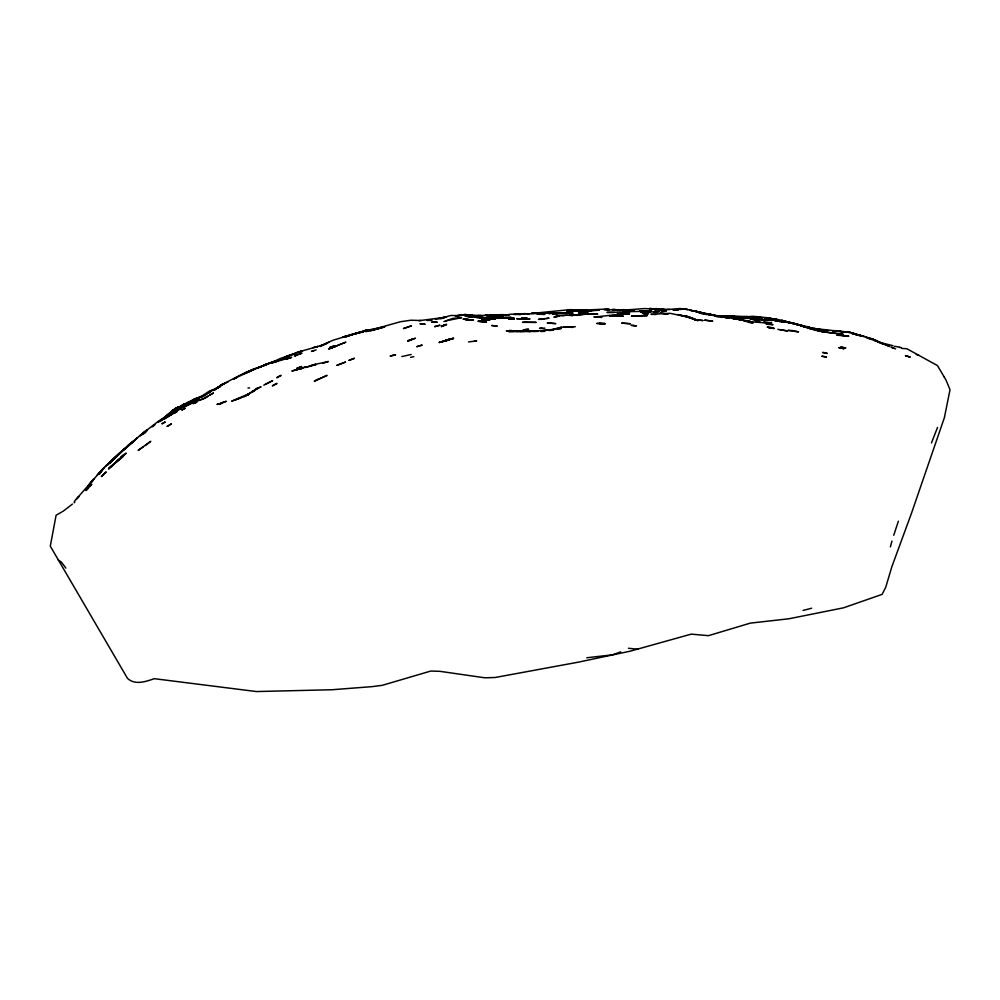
<?xml version="1.0" encoding="UTF-8"?>
<svg xmlns="http://www.w3.org/2000/svg" width="1000" height="1000" viewBox="0 0 1000 1000"><rect width="100%" height="100%" fill="white"/><g stroke="black" fill="none" stroke-linecap="round" stroke-linejoin="round"><path stroke-width="1.5" d="M890.387 546.9L891.95 541.062M893.737 535.275L898.375 521.2M937.537 427.413L931.462 442.938M87.938 486.8L85.5 489.725L86.037 489.087M74.325 501.4L100.4 471.625L98.513 473.762M92.075 481.2L93.912 479.025L89.087 484.65M90.213 483.375L88.35 485.55L92.65 480.525M104.6 467.488L99.025 473.675L103.325 468.862M90.975 482.45L92.863 480.25L91.5 481.825M122.513 450.513L106.013 466.012L108.537 463.688M88.05 488.25L85.988 490.538L91.775 484.312L90.113 485.975M112.438 459.913L107.325 465.1L122.05 451.012L112.438 459.913L118.287 454.212L133.45 441.625L128.475 444.812L123.55 449.9M77.025 498.55L79.013 496.375L76.363 499.25M119.85 452.887L124.338 448.775L109.588 462.987L113.85 459.05M113.25 464.4L108.5 469.025L118.15 460.2L115.588 462.413M97.062 475.3L102.65 468.875L114.05 458.663M122.25 456.413L126.275 453.137L116.45 461.087L118.225 459.9M114.288 458L123.85 449.312M115.412 457.875L123.038 449.925M125.425 448.237L126.15 447.55L124.3 449.225L129.15 445.012L124.3 449.225M122.737 450.438L124.6 448.738M111.013 466.425L108.825 468.387L123.612 455.975L110.763 466.613M127.312 446.625L128.475 445.6M107.425 464.712L111.163 461.488L109.513 462.887M147.062 429.762L143.188 432.975L158.45 421.2L179.425 407.587L165.037 417.175L183.725 405.737L174.662 410.962L178.8 408.15L186.412 404.525L169.737 413.988L172.625 411.9M112.05 460.688L116.388 456.925M137.325 437.887L131.45 442.8L145.3 431.225M166.6 415.763L175.037 408.7L188.925 402.7L184.913 404.412M168.162 414.425L173.263 410L162.488 419.275M159.875 421.512L164.75 417.337M253.225 391.525L256.812 388.462L247.3 395.288M110.262 462.212L137.287 437.912M161.075 420.75L161.887 420.062M168.475 415.262L175.263 409.875L159.388 421.312M113.025 464.6L120.938 457.987M172.037 411.388L175.287 409M131.05 443.1L129.188 444.65L133.287 441.3M162.925 419.2L166.275 416.463L162.387 419.412M120.812 456.975L123.362 454.85M165.863 417.438L167.45 416.15M144.175 432.95L145.363 431.975M144.8 432.35L141.613 434.9M168.525 414.562L170.438 413.013M144.688 432.65L143.475 433.612L146.812 431.075L145.912 431.65M174.963 408.75L171.513 411.488L178.85 406.75L174.963 408.75L176.925 407.713M219.537 386.875L215.1 389.4L222.2 384.45L214.45 389.85L222.2 384.45L243.875 373.338L273 361.775L268.538 363.45M170.487 412.663L177.887 407.962M166.887 416.362L168.137 415.375M218.075 387.512L223.938 383.8L220.1 385.925M157.988 422.425L163.675 418.512M170.062 413.913L165.287 417.512M72.412 504.087L62.95 511.362M74.062 502.8L74.875 502.163M171.05 413.15L173.038 411.613L170.225 413.625L178.088 408.488L171.325 412.812M140.887 435.238L144.6 432.725L142.613 434.175M253.612 390.988L252.512 391.8L258.087 387.962L254.25 390.65M190.812 401.737L194.225 399.225L198.325 398.15M168.825 416.05L173.325 413.237L163.525 419.475L168.825 416.05L168.062 416.6M144.6 432.725L142.65 434.075L144.787 432.887M179.85 407.188L176.663 409.363L185.087 404.012L176.425 408.55M190.113 401.9L194.3 398.825L200.637 396.962M145.338 445.45L150.762 441.325L138.138 450.438L143.05 446.938M190.6 401.825L194.025 399.637L184.75 404.513L188.5 402.663M254.662 390.163L247.463 394.525L246.275 395.062L249.475 393.537L231.688 401.188L240.688 397.825L236.075 399.588L238.337 398.825M172.725 411.438L174.887 410.138M280.562 360.2L282.975 358.8L266.613 364.237M173.6 410.087L175.975 408.7M263.75 385.213L272.625 380.662L265.363 384.288M204.675 394.862L202.188 396.287L204.275 395.2M204.775 398.038L208.487 395.95L203.588 398.888L198.3 400.625L206.012 397.388M219.575 386.962L208.538 391.625L203.137 395.3L188.088 402.65L196.375 398.675M191.438 401.375L193.775 400.075L191.562 400.825M213.637 390.3L215.787 389.125L213.188 390.387M213.088 390.513L218.463 387.625M237.225 377.212L233.238 379.338L235.9 377.925M316 380.35L327.088 375.35L314.25 381.275L317.85 379.35M185.2 404.55L188.337 402.887M242.587 374.288L247.787 371.863M261.413 366.5L266.438 364.2M328.938 342.2L320.175 346.475M62.088 511.812L56.087 515.275L50.287 546.163L127.513 678.413C135.225 685.462 145.775 681.538 154.375 678.688L256.363 691.55L332.175 689.737L372.075 686.637L382.337 685.312L430.775 671.05L439.963 671.338L484.75 677.788L495.062 677.513L578.475 662.138L629.963 651.237L691.175 634.15L708.475 635.662L750.325 623.125L789 618.763L843.512 607.825L882.1 594.375L885.738 587.25L891.812 566.85L911.513 513.188L944.4 417.6L950 389.725L947.038 382.525A128.588 29.7 27.4 0 0 944.3 377.163M180.875 406.562L182.587 405.675L176.95 409.038L183.787 404.025L188.25 403.062L185.162 405.288L188.337 403.162L184.6 404.675M182.862 405.238L192.237 400.425L182.025 405.438L185.525 404M143.3 433.713L142.4 434.188L144.362 433.275M215.188 389.25L219.95 386.362L214.7 389.15L218.538 387.413M234.838 378.263L258.988 367.225L256.475 368.312M286.337 358.288L288.1 357.438L283.688 359.225M184.65 404.738L187.95 403.162M324.538 344.425L326.3 343.575L319.45 346.3M271.7 362.512L280.4 358.45L296.137 353.175M191.975 402.825L184.887 406.587L198.162 400.225L194.438 401.85M246.363 395.637L248.525 394.637L239.475 398.45M246.85 372.7L251.05 370.763M297.15 353.075L284.275 357.475L296.913 352.4L317.787 346.5L314.2 347.375M197.712 398.575L200.95 397.113M244.05 396.688L245.287 396.138M225.238 383.2L227.925 382.025M253.125 369.363L251.325 370.138L255.637 368.3M249.225 371.275L255.387 368.762M248.512 371.688L246.012 372.7L250.325 370.962M287.188 359.038L291.663 357.212L271 363.15L276.438 361.763M301.438 368.612L306.15 366.7M620.662 651.862L612.688 654.812L586.763 657.763M319.662 346.15L322.488 345.112M217.7 387.75L220.075 386.887M182.7 405.188L189.037 402.975L182.763 404.925L186.975 403.675M184.713 404.425L188.912 402.912M384.487 326.887L363.738 330.875L345.863 336.812L353.312 333.888L361.662 331.75L333.4 340.1L320.712 345.763L323.6 344.925M365.625 331.587L400.325 321.75L411 320.213L421.15 320.525M267.175 363.9L258.712 367.587L268.3 363.862L265.613 364.562M194.675 399.725L199 398.2M443.913 321.575L453.088 318.337L461.613 317.675L446.037 320.825M505.775 315.075L500.788 315.925L510.825 314.212L521.038 314.425L518.45 314.488M319.875 346.075L321.737 345.425L313 347.675M501.037 316.4L503.45 315.587L499.825 316.512M381.362 327.512L370.112 330.625L372.188 330.375L364.2 331.238L354.45 333.913L363.137 332.013M322.675 363.4L328.387 361.5L313.688 364.688L305.487 367.488L312.062 365.613M316.125 349.925L311.488 351.4L314.137 350.562M264.525 364.837L267.95 363.787M379.175 328.4L382.762 327.287M268.312 363.562L270.575 362.863M376.587 329.038L371.737 330.275L377.975 328.762M380.688 328.088L383.325 327.287M500.938 316.35L503.4 315.613L499.387 316.212M377.35 328.963L380.075 328.15M499.75 316.663L503.4 315.613M468.525 341.938L476.725 340.95L474.137 341.262M549.012 330.513L564.237 326.812L575.337 326.725M382.337 327.463L384.75 326.812L382.025 327.262M192.95 400.75L186.988 402.962L191.25 401.05M803.1 610.438L811.637 608.212M375.188 329.475L380.662 327.938L374.237 329.55M304.85 367.163L291.863 371.025L297.2 369.663M456.05 316.012L464.637 314.562L480.037 315.688L473.475 315.887L481.037 315.562L473.787 315.95M353.162 334.375L345.575 336.225L352.375 334.575M401.812 356.575L411.163 354.5M555.925 328.625L561.438 327.275L558.65 327.95M286.363 358.787L291.062 357.65L289.062 358.125M584.362 314.163L592.075 314.212L584.362 314.163L576.7 315.425M292.35 354.237L294.262 353.775M614.688 315.163L617.288 314.538L594.3 317.075L599.438 317.162L594.025 316.788L601.862 317.4M550.487 330.288L556 328.913L550.538 330.1M550.363 330.513L553.038 329.925M495.6 318.337L513.9 318.038L505.938 318L511.225 318.062M294.312 355.863L297.075 355.275M410.65 357.312L413.812 356.662M435.363 319.387L437.812 318.925M508.525 314.938L505.525 315.462L507.025 315.262M555.7 329.363L561.35 328.4L541.375 330.788L547.025 330.163M609.688 316.363L612.075 315.95M441.55 317.95L446.55 317.113L444.188 317.5M366.05 331.512L368.1 331.175M553.288 329.5L556.013 329.05M457.025 315.538L462.3 314.738M501.112 316.188L503.55 315.8M546.35 318.575L549.062 318.15L538.462 319.375L543.787 319.025M720.362 316.475L725.9 315.925L730.288 316.137L723.538 316.413L737.763 317.038L718.9 316.087M513.675 314.387L544.1 313.238L537.388 313.5M440.037 318.488L442.775 318.075M545.013 318.775L541.038 319.387L543.638 319.025M313.125 365.412L315.712 365.025M503.25 315.5L485.838 317.512L488.425 317.6M429.738 320.575L432.038 320.262M525.138 313.562L514.95 314.462M443.812 318.163L440.525 318.5L443.013 318.275M572.513 326.925L569.812 327.275L572.638 326.925M493.512 317.525L495.975 317.225M579.125 311.637L589.25 310.8L566.613 311.375M622.288 312.438L629.788 311.925L606.962 312.413L614.438 312.488M506.413 315.15L509 314.875L490.163 315.7M616.475 309.95L633.375 309.8M426.987 320.5L430.688 320.112M541.625 313.525L543.663 313.312M582.25 314.312L590.025 313.988L569.087 315.325L572.938 315.512M455.438 316.038L461.587 315.512M506 315.413L508.475 315.188M418.875 320.712L443.888 317.462L438.6 318.675L451.15 315.45L458.963 315.663M534.85 313.238L537.762 313.05L532.788 313.35L570.15 309.625L587.737 310.312L582.463 310.225L606.888 309.012L609.35 309.475L607.025 309.725L619.55 309.875L616.962 309.85M493.55 317.438L497.287 317.113M722.775 316.537L747.788 316.6L735.775 316.625M507.475 315.113L504.625 315.35L508.275 315.062M491.662 316.05L493.288 315.912M527.137 314L529.575 313.788M571.975 315.4L577.425 315L556.138 315.525L564.062 315.712M894.338 346.3L899.7 347.163M474.125 315.912L478.95 315.65M667.25 309.538L680.062 308.525L687.412 309.488M544.375 330.462L530.675 331.225L537.837 331.425M551.413 313.475L564.312 312.7L538.7 313.488M570.8 315.462L574.7 315.188M487.537 318.712L490.125 318.538L471.9 316.85L477.375 317.438M628.925 311.45L623.775 311.737L651.838 311.188L639.45 311.15L644.788 311.363M486.275 318.587L511.138 317.35L497.987 317.938L508.612 318.038M491 315.688L501 314.613L508.725 314.962M565.375 313.525L573.112 313.125L552.238 313.475L556.038 313.5M540.65 331.512L544.9 331.3M478.325 315.688L475.613 315.812L487.55 315.188L499.2 315.85L489.412 315.688L498.938 316.15L492.025 315.725M587.337 313.962L584.95 314.075L597.737 314.163L587.025 314.237L589.4 314.3M520.037 331.45L525.363 331.287L516.525 331.375L535.712 331.325L508.612 331.55L514.438 331.438M736.85 316.525L750.95 317.125M542.225 328.237L539.487 328.338L544.987 328.137M836.175 330.662L832.862 330.775L850.775 332.55L864.275 336.562L852.275 333.15L856.762 334.487M619.438 310.438L644.65 308.562L660.8 309.462M626.85 314.012L629.575 313.938L619.175 313.85L626.85 314.012L624.138 313.925M539.75 314.037L537.062 314.113L544.913 314.475M499.237 315.863L501.637 315.8M718.6 316.512L733.012 316.575L745.925 318.325L739.275 317.838M646.513 311.4L649.175 311.337L643.875 311.4M837.613 331.15L832.575 331.1L841.062 331.413L836.162 331.188M562.675 313.488L567.75 313.412M520.188 331.275L506.337 330.925L517.45 331.388M609.4 309.575L604.312 309.625L609.325 309.662M901.712 348.4L906.838 348.738L937.463 365.588L944.312 377.163M759.312 318.975L750.575 318.812L772.062 320.45L759.712 319.25L762.038 319.5M490.7 315.763L492.837 315.775L485.337 315.287L487.75 315.487M749.925 318.837L767.412 320.062M841.35 335.225L836.812 335.213L848.838 336.163L841.35 335.225L845.875 336.125L845.062 335.975M499.9 315.788L489.775 315.338M669.587 309.5L657 308.9L664.338 309.525L661.938 309.387M616.962 310.425L619.675 310.312L617.087 310.212M633.387 309.95L630.138 309.925L632.9 309.975M586.112 313.663L588.775 313.688L578.475 313.113L583.45 313.5M738.888 317.613L748.15 318.375L722.025 316.288L757.537 318.962M616.9 309.775L632.1 310.363L624.55 309.75M645.588 313.425L642.788 313.387L648.25 313.95L643.3 313.5M497.388 316.8L493.7 316.75L496.225 316.825M715.2 316.137L726.263 316.725L715.375 315.963M634.15 310.387L621.987 309.713L627 310.3M625.988 311.525L623.4 311.488L628.575 311.6M735.475 316.5L729.163 316.2L733.25 316.525M715.45 315.887L730.8 316.625M248 387.938L249.625 387.975M476.788 316.025L481.7 316.2L476.788 316.025L479.137 316.238M841.425 331.912L845.713 332.163L842 331.975M716.287 315.875L719.663 315.975L717.438 315.863M660 309.05L657.325 308.95L662.25 309.275M655.888 314.513L650.962 314.337L669.975 313.312L685.625 316.55L677.913 314.525M738.725 317.512L742.113 317.638M524.75 331.163L521.775 331.05L530.363 331.438L527.362 331.325M633.162 310.438L627.837 309.8L633.9 310.113L623.125 309.65L632.537 310.475M586.55 310.487L578.462 310.038L586.125 310.525M725.212 316.663L730.638 316.938L719.762 316.212M739.062 317.712L745.4 318.35L733.875 317.462L746.175 318.25M814.725 329.125L817.962 329.288L801.675 325.988L814.725 329.125L806.825 326.475M733.562 318.9L740.525 319.438L717.212 315.887L721.95 316.625M736.038 317.1L733.9 316.988L737.175 317.525M766.213 324.2L773.012 324.738L763.538 322.75L743.95 321.163L747.038 321.45M738.15 317.325L732.788 317L743.512 318.425M476.613 315.9L474.237 315.763L481.488 316.413L474.487 315.65L479.35 316.137M783.062 321.962L784.45 322.05L781.425 321.662M715.3 316.188L721.162 316.65M745.15 320.7L750.025 321.112L739.4 319.738L743.863 320.175M756.175 319.062L753.1 318.85L754.35 318.938M781.287 321.85L787.038 322.337L770.487 319.725M758.95 319.15L760.725 319.275M826.388 330.588L827.987 330.712L818.225 329.55L824.7 330.487M557.312 313.512L554.675 313.3L557.188 313.55M659.438 309.288L657.025 309.075L659.675 309.337M660.6 309.538L649.475 308.512L659.4 309.037M839.45 331.262L844.3 331.688M715.85 316.288L718.888 316.562M742.25 317.8L738.112 317.538L745.15 318.188M469.9 315.1L472.537 315.338M522.425 331.312L519.788 330.975M789.788 323.062L794.663 323.525L810.037 328.15L804.013 326.488L808.612 327.775M727.4 316.988L729.587 317.213L724.262 316.675M689.912 310.275L695.025 311.3L690.013 310.175M742.2 318.038L734.925 317.125L743.875 318.238L728.612 316.363M628.475 648.263L638.062 649.287M728.825 316.562L723.25 315.925L731 316.75M899.55 347.463L901.213 347.65M817.387 328.888L820.462 329.613L811.05 328.088L812.938 328.575M769.25 319.562L765.537 319.1L780.163 321.2L773.787 320.112L775.738 320.588M719.55 316.25L684.862 309.075L687.362 309.413M834.6 330.725L814.212 328.5L816.15 328.825M800.612 325.325L783.55 321.163L802.45 325.562L810.537 328.675L807.45 327.612L823.65 331.887L843.175 334.3L821.413 331.625L825.975 332.3M482.45 318.612L479.8 317.938L483.675 318.488M479.8 317.938L482.287 318.288M751.05 317.2L753.213 317.512M777.837 329.35L787.5 330.95L779.987 329.675M474.988 317.225L472.275 316.8L477.238 317.5M714.925 315.25L707.475 313.975L714.925 315.25L712.387 314.8M819.3 329.938L821.425 330.262M823.575 330.225L825.55 330.538M893 345.688L879.275 342.3M712.688 315.138L702.65 313.275L713.75 315.575M751.75 317.613L744.513 316.75L756.525 316.6L766.087 317.65L776.55 319.4L764.737 317.987L778.45 319.562L788.725 322.4M808.55 327.075L794.062 323.713M686.15 316.887L696.025 319.675L686.787 316.363L679.9 315.125M796.9 324.475L790.775 322.562L781.637 321.55L791.2 322.912L781.663 320.288L803.375 326.275M705.138 313.913L712.4 315.3L695.425 311.488L702.613 313.525M816.912 330.712L820.2 331.337M743.2 320.337L731.513 318.212L741.312 319.913M794.613 323.688L789.65 322.688L791.413 323.038M818.1 330.938L820.312 331.4M869.975 338.913L872.288 339.4M704.975 313.863L700.163 312.825L702.475 313.575M792.938 323.35L798.775 324.913L785.088 321.438L788.612 322.65M789.775 322.625L785.138 321.6L797.5 324.387M776.162 320.688L780.263 321.613M699.087 312.875L702.038 313.538L699.938 312.987M794.275 323.537L804.35 326.6L798.312 324.6L800.337 325.262M779.788 321.5L776.775 320.812L778.2 321.15M796 324.113L807.125 327.388M704.3 314L707.013 314.637M750.212 321.912L747.4 321.213L751.812 322.35M858.25 334.812L871.75 338.725L889.788 346.55L877.887 341.637M804.087 326.825L815.65 330.438M916.312 354.562L918.737 355.25M870.387 339.125L871.875 339.55M714.975 315.925L717.412 316.637M797.925 324.8L799.987 325.425M713.062 315.3L710.337 314.462L712.825 315.325M880.375 342.975L882.438 343.65M790.775 322.562L791.988 322.962M875.05 340.425L876.513 340.95L873.4 339.812L876.812 341.413M873.112 339.8L879.438 342.325M801.9 325.788L803.962 326.55M801 325.8L803.025 326.538M853.825 333.55L852.275 332.987L855.263 334.087M867.387 338.062L868.875 338.612M895.588 348.938L891.137 347.175L894.212 348.387M880.913 343.088L883.888 344.288L880.55 342.825M690.575 317.725L693.238 318.837M873.525 339.787L876.513 341.037M875.938 340.788L879.837 342.488M877.9 341.962L879.338 342.638M58.075 559.837L61.388 562.112L65.888 568.112M101.587 471.388L99.288 474.125L101.587 471.388M91.388 481.975L90.763 482.65L93.375 479.95L91.388 481.975M103.375 474.5L101.35 476.55L106.163 471.9L103.375 474.5M141.363 434.412L139.35 436.188L143.537 432.85L141.363 434.412M173.538 410.712L172.037 411.987L175.3 409.513L173.538 410.712M168.5 414.2L166.85 415.588L170.125 412.837L168.5 414.2M179.412 409.075L169.6 415.562L181.737 407.9L178.487 409.675L179.412 409.075M154.7 424.85L152.113 426.688L154.7 424.85M273.5 385.087L272.337 385.95L277.038 383.425L273.5 385.087M278.087 376.875L276.775 377.75L281.05 375.363L278.087 376.875M222.812 384.05L220.65 385.425L224.537 383.425L222.812 384.05M175.037 410.975L171.95 412.8L175.037 410.975M190.888 401.15L187.562 403.188L190.888 401.15M182.512 406.65L181.412 407.325L183.463 406.087L182.512 406.65M206.312 394.425L201.3 397.137L206.312 394.425M171.275 423.963L167.25 426.35L171.275 423.963M208.425 392.987L207.013 393.85L210.675 391.825L208.425 392.987M162.113 423.738L165 422.075L162.113 423.738M182.45 409.55L181.663 410.012L185.25 408.288L182.45 409.55M174.575 412.962L173.762 413.425L177.037 411.637L174.575 412.962M176.6 407.812L174.775 408.862L178.738 406.812L176.6 407.812M213.388 393.05L209.6 395.15L213.388 393.05M222.913 402.35L219.675 404.075L226.312 401.287L222.913 402.35M296.7 354.9L294.85 355.825L301.95 353.175L296.7 354.9M191.675 402.388L190.438 403L197.562 399.575L191.675 402.388M183.75 406.875L182.75 407.375L186.137 405.725L183.75 406.875M190.662 403.113L189.475 403.675L193.025 402.025L190.662 403.113M443.812 325.138L441.675 326.163L446.613 324.325L443.812 325.138M286.588 357.1L282.275 359.15L289.15 355.975L286.588 357.1M336.525 346.037L328.663 349.025L345.85 342.15L331.825 347.713L336.525 346.037M250.6 370.412L244.638 373.15L250.6 370.412M266.388 364.35L264.6 365.188L269.025 363.475L266.388 364.35M287.238 356.613L285.438 357.425L289.825 355.475L287.238 356.613M196.112 399.963L194.762 400.562L198.4 398.963L196.112 399.963M287.925 356.05L286.137 356.838L290.562 354.9L287.925 356.05M260.812 386.95L256.325 388.825L260.812 386.95M214.062 389.6L210.188 391.2L214.062 389.6M443.438 325.75L441.287 326.662L446.175 324.7L443.438 325.75M301.55 366.538L296.938 368.312L301.55 366.538M345.412 362.125L337.05 365.262L345.412 362.125M334.738 345.788L330.037 347.262L334.738 345.788M412.688 339.05L407.713 341.037L415.45 338.237L412.688 339.05M354.288 358.338L349.025 360.363L354.288 358.338M194.137 403.188L192.975 403.625L196.9 402.15L194.137 403.188M411.213 325.913L403.537 328.537L411.213 325.913M413.075 339.062L408.038 340.8L413.075 339.062M450.775 338.812L445.462 340.763L453.65 338.162L450.775 338.812M312.488 365.275L310.575 365.95L315.712 364.35L312.488 365.275M352.45 334.325L350.538 335L358.212 332.875L352.45 334.325M419.162 345.913L416.775 346.7L422.188 345.1L419.162 345.913M263.938 365.662L259.387 367.05L263.938 365.662M344.725 336.525L342.8 337.113L347.562 335.763L344.725 336.525M300.738 351.438L297.9 352.3L302.613 350.95L300.738 351.438M439.812 325.262L434.775 326.625L439.812 325.262M362.163 331.788L359.325 332.625L364.2 331.238L362.163 331.788M444.487 340.975L439.038 342.537L447.537 340.337L444.487 340.975M451.075 338.862L445.662 340.238L451.075 338.862M619.55 313.7L616.95 314.45L621.875 313.675L619.55 313.7M221.9 403.15L217.2 404.375L221.9 403.15M302.225 368.3L297.075 369.55L302.225 368.3M445.062 340.95L439.538 342.212L445.062 340.95M450.45 339.288L447.938 339.888L453.438 338.638L450.45 339.288M365.9 330.4L363.738 330.875L368.587 329.812L365.9 330.4M594.275 309.975L589.388 311.062L599.3 310.012L594.275 309.975M393.15 355.375L390.15 356L395.65 354.85L393.15 355.375M559.288 316.087L554.113 317.087L559.288 316.087M275.688 361.213L273.663 361.6L278.387 360.7L275.688 361.213M641.862 315.688L631.562 316.1L641.862 315.688M525.8 329.562L523.088 329.9L528.575 329.225L525.8 329.562M555.163 313.363L552.475 313.663L557.587 313.15L555.163 313.363M551.425 313.288L548.888 313.562L551.425 313.288M589.188 310.738L584.163 311.15L589.188 310.738M533.875 313.163L531.25 313.387L536.362 313.05L533.875 313.163M569.412 310.325L567 310.512L574.862 310.525L569.412 310.325M682.075 309.2L679.525 309.4L684.712 309.163L682.075 309.2M518.9 313.85L516.263 314L521.237 313.888L518.9 313.85M495.325 319.212L484.625 319.012L495.325 319.212M612.9 315.637L610.2 315.763L623.4 316.175L612.9 315.637M527.337 318.95L516.7 318.7L530.037 318.938L527.337 318.95M525.237 322.2L522.463 322.325L536.175 322.375L525.237 322.2M651.938 308.775L649.45 308.875L656.888 308.688L651.938 308.775M468.988 315.3L463.988 315.462L471.525 315.625L468.988 315.3M491.512 315.663L489.15 315.738L491.512 315.663M720.138 316.062L716.725 316.15L722.312 316.025L720.138 316.062M567.1 327.038L564.275 327.113L572.737 327.337L567.1 327.038M751.012 316.625L748.85 316.675L754.362 316.575L751.012 316.625M579.263 310.05L576.163 310.125L581.562 310.062L579.263 310.05M498.738 316.413L493.888 316.125L498.738 316.413M579.675 310.675L574.538 310.6L579.675 310.675M559.1 312.962L554.062 312.812L559.1 312.962M484.525 319.062L481.887 319.1L489.925 319.425L484.525 319.062M650.713 312.387L641.05 311.988L650.713 312.387M732.475 316.1L729.087 316.137L734.638 316.2L732.475 316.1M467.9 319.625L465.312 319.65L473.537 319.938L467.9 319.625M597.725 310.3L592.475 310.212L597.725 310.3M646.938 315.688L641.45 315.688L646.938 315.688M465.55 319.225L463 319.225L468.338 319.4L465.55 319.225M513.975 318.35L508.675 318.113L513.975 318.35M735.95 318.837L733.65 318.825L735.95 318.837M468.088 316.262L465.775 316.25L485.425 318.2L468.088 316.262M643.188 311.688L640.475 311.65L645.288 311.962L643.188 311.688M514.05 319L508.725 318.788L514.05 319M667.875 314.062L660.35 313.05L667.875 314.062M478.038 316.95L475.7 316.9L485.625 317.775L478.038 316.95M514.025 318.725L508.7 318.55L514.025 318.725M614.9 309.562L612.275 309.513L617.2 309.8L614.9 309.562M615.837 315.85L613.125 315.8L618.288 315.95L615.837 315.85M630.225 323.738L621.888 323.113L630.225 323.738M604.775 323.537L599.35 323.375L604.775 323.537M437.1 322.25L431.925 322.1L437.1 322.25M511.938 330.65L509.15 330.575L511.912 330.7M599.712 323.488L596.8 323.413L605.15 324.012L599.712 323.488M484.288 319.762L481.625 319.688L489.775 320.288L484.288 319.762M555.6 323.6L547.4 322.95L555.6 323.6M666.125 310.963L661.2 310.8L666.125 310.963M469.95 316.55L467.663 316.475L472.688 316.8L469.95 316.55M527.175 318.238L521.9 317.975L527.175 318.238M792.138 330.525L788.012 330.375L798.5 331.887L792.138 330.525M481.075 320.975L478.438 320.887L483.938 321.275L481.075 320.975M771.55 322.875L763.787 322.175L771.55 322.875M759.638 321.512L755.65 321.3L759.638 321.512M478.35 316.75L475.988 316.663L480.875 317.275L478.35 316.75M644.362 312.538L641.612 312.425L646.438 312.738L644.362 312.538M615.262 309.925L612.625 309.825L617.513 310.138L615.262 309.925M842.175 347.337L840.238 347.238L845.825 347.887L842.175 347.337M660.413 309.45L657.725 309.3L665.337 310.1L660.413 309.45M587.337 312.3L582.438 311.85L587.337 312.3M486.413 322.163L478.237 321.287L486.413 322.163M422.362 323.9L419.95 323.75L425.163 324.3L422.362 323.9M490.012 319.175L484.688 318.825L490.012 319.175M625.638 311.225L623.05 311.05L627.863 311.425L625.638 311.225M587.675 312.65L582.75 312.238L587.675 312.65M467.013 314.725L464.637 314.562L471.9 315.525L467.013 314.725M678 310.138L673.037 309.762L678 310.138M712.55 321.163L704.85 320.163L712.55 321.163M468.725 315.587L466.362 315.413L471.262 315.975L468.725 315.587M657.212 311.388L654.525 311.188L659.375 311.575L657.212 311.388M469.15 315.363L466.763 315.175L471.7 315.587L469.15 315.363M655.575 312.225L652.85 312.013L657.675 312.425L655.575 312.225M702.825 320.538L697.987 320.012L702.825 320.538M754.7 317.887L752.7 317.725L759.987 318.637L754.7 317.887M751.575 322.562L748.125 322.25L753.275 322.8L751.575 322.562M471.05 316.25L466.1 315.775L471.05 316.25M741.125 317.162L735.612 316.537L741.125 317.162M849.15 332.312L844.275 331.825L850.775 332.55L849.15 332.312M633.925 325.588L631.112 325.312L636.487 325.887L633.925 325.588M494.5 325.788L491.662 325.5L497.275 326.1L494.5 325.788M824.75 352.688L822.588 352.463L827.237 353.45L824.75 352.688M481.1 317.15L476.2 316.475L481.1 317.15M770.763 327.587L767.212 327.15L772.738 327.875L770.763 327.587M485.175 318.562L480.062 317.913L485.175 318.562M727.288 317.8L724.788 317.475L729.362 318.087L727.288 317.8M754.1 319.587L752.188 319.337L756.587 320.012L754.1 319.587M757.387 317.013L755.288 316.725L762.738 317.863L757.387 317.013M826.287 357.013L822.025 356.238L826.287 357.013M777.663 320.85L776.4 320.675L780.487 321.362L777.663 320.85M840.662 347.912L838.65 347.625L844 348.762L840.662 347.912M768.075 317.938L766.087 317.65L771.35 318.538L768.075 317.938M772.2 328.175L768.688 327.663L774.3 328.488L772.2 328.175M853.4 333.75L851.988 333.537L857.788 335L853.4 333.75M704.987 313.6L695.312 311.075L704.987 313.6M766.45 319.788L764.825 319.513L769.2 320.312L766.45 319.788M819.525 330.65L811.787 328.438L819.525 330.65M772.138 319.8L770.562 319.5L775.275 320.425L772.138 319.8M810.35 327.8L808.737 327.438L813.388 328.988L810.35 327.8M688.938 317.2L684.25 316.062L688.938 317.2M873.037 339.225L866.35 337.4L877.475 341.075L873.037 339.225M688.775 316.863L686.787 316.363L691.413 318.075L688.775 316.863M855.95 334.438L854.7 334.113L860.462 335.825L855.95 334.438M908.988 356.7L905.413 355.763L910.263 357.038L908.988 356.7M694.375 318.95L689.712 317.5L694.375 318.95M697.9 320.6L693.238 318.988L697.9 320.6M690.462 317.738L687.638 316.812L695 319.675L690.462 317.738M876.363 341L873.45 339.65L876.363 341"/></g></svg>
